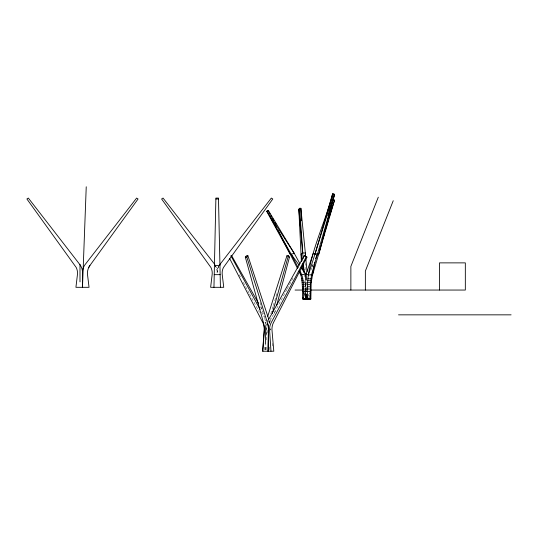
<?xml version="1.0" encoding="UTF-8"?>
<svg xmlns="http://www.w3.org/2000/svg" width="538" height="538" viewBox="0 0 538 538"><rect width="100%" height="100%" fill="white"/><g stroke="black" fill="none" stroke-linecap="round" stroke-linejoin="round"><path stroke-width="0.4" stroke-dasharray="2.69 2.02" d="M305.1 290.681L305.389 280.87M265.301 349.814L265.342 345.591M305.12 270.049L305.201 263.553M306.001 290.574L305.772 281.367M264.541 349.814L264.622 345.591M266.142 349.814L266.223 345.591M266.323 339.955L266.532 328.691A12.946 6.375 -88.6 0 0 266.532 327.555M306.048 290.681L305.638 280.87M265.335 349.915L265.678 344.703M266.371 334.273L266.633 330.366A12.946 11.399 87.4 0 0 266.539 327.46M306.647 282.268L306.391 290.681M274.481 313.728L275.382 310.318M308.866 297.541L309.283 296.001M269.578 323.499A12.946 6.126 88.6 0 1 269.968 321.798L271.125 317.669M270.822 313.728L273.096 306.223M273.297 305.544L274.333 302.134M274.743 300.769L277.426 291.905M308.577 296.001L309.115 294.454M310.843 270.17L311.778 267.877M312.094 267.11L313.338 264.057M311.892 266.633L313.405 263.687M286.895 289.464L269.538 321.798A12.946 11.258 87.5 0 0 269.013 322.887M287.265 288.778L290.964 281.899M291.697 280.52L293.546 277.083M218.347 267.05L219.511 265.12M304.851 280.87L304.952 282.268L306.862 282.268M302.726 282.672L305.866 282.672M304.952 282.268L305.059 284.427L308.2 284.427M302.82 284.683L305.967 284.683M305.059 284.427L305.12 286.68L308.261 286.68M302.881 286.781L306.021 286.781M302.887 288.993L306.028 288.993M305.12 286.68L305.127 289.034L308.274 289.034M304.32 290.049L309.357 290.049M268.24 321.798L269.968 321.798M214.864 265.12L216.027 267.05M260.412 306.667L263.129 311.482M261.582 312.168L264.198 316.983M239.289 274.851L240.385 276.902M243.324 282.356L249.195 293.264M249.558 293.95L259.471 312.363M308.651 294.481L309.384 295.974M269.141 320.426L269.599 321.798A12.946 6.375 88.6 0 1 269.686 322.087M260.076 302.538L260.876 305.288M261.273 306.667L264.481 317.669M264.683 318.361L265.685 321.798M304.091 273.99L304.602 278.092M304.649 269.087L304.77 270.755M272.208 343.399L272.363 346.008M267.204 332.968L267.144 330.366A12.946 6.126 -88.6 0 1 267.151 328.846M270.701 328.691L270.728 330.097L270.769 328.691M269.504 346.997L269.558 349.814M305.113 289.034L305.14 290.681M265.55 323.499A12.946 6.126 -88.6 0 1 265.92 322.087M265.765 322.087A12.946 6.375 -88.6 0 1 266.095 323.499M268.946 321.798A12.946 11.399 87.4 0 1 269.679 323.298M264.972 322.592A12.946 11.399 87.4 0 1 265.409 323.479M217.318 272.383A11.143 7.882 90 0 0 215.61 266.263A11.143 7.882 -90 0 1 217.318 272.383M218.764 266.263A11.143 7.882 -90 0 0 217.056 272.383A11.143 7.882 90 0 1 218.764 266.263"/><path stroke-width="0.81" d="M310.096 298.953L307.776 298.953C304.111 262.295 323.876 228.193 332.652 193.734L333.802 193.734L334.589 194.655L311.468 274.918L310.661 282.672L310.096 298.953L303.244 298.953M265.355 344.179L265.523 328.691A12.946 11.258 -87.5 0 1 266.223 324.347M268.274 351.22L268.502 328.691A12.946 11.399 -87.4 0 0 267.601 323.499M299.693 270.527C304.891 279.027 303.271 289.484 303.432 298.953L307.776 298.953L305.416 292.248M305.295 256.249L305.335 253.001L300.876 208.28L299.653 208.28L298.819 209.201L301.381 261.589M213.956 287.312L215.893 198.071L218.482 198.071L220.419 287.312M267.904 351.22L268.408 330.366A12.946 6.375 88.6 0 0 267.379 322.592L246.828 257.124L247.904 255.758L268.691 319.047M305.295 299.081L302.578 298.953C302.174 289.639 303.19 279.915 299.478 271.085M86.235 186.78L82.482 287.312L82.482 272.396A12.946 12.939 0 0 0 79.772 264.474L28.346 198.071L26.9 198.993L76.255 267.554A12.946 12.939 0 0 1 77.432 274.662L75.925 287.312L89.039 287.312L87.526 274.662A12.939 12.939 0 0 1 89.893 265.543L138.064 198.993L136.618 198.071L85.192 264.474A12.946 12.939 0 0 0 82.482 272.396M262.9 351.22L264.178 330.366A12.946 6.375 -88.6 0 0 263.438 322.592L245.321 257.124L246.444 255.758L247.904 255.758M314.73 262.06L311.172 282.672L310.85 298.953L307.494 299.081M305.443 280.17L306.149 273.99L313.331 253.216L314.979 254.118L317.38 254.118L315.51 258.704M302.349 291.367L303.506 291.367L306.149 299.081L306.774 294.535M276.646 305.544L289.484 257.124L288.402 255.758L286.929 255.758L267.756 316.297M309.908 293.681L310.534 291.367L305.154 291.502M272.275 313.546L288.402 255.758M332.867 199.215L334.535 200.136L312.538 274.918L311.072 274.548M306.149 273.99L308.321 274.918L314.979 254.118L332.652 193.734L333.439 194.655L334.589 194.655L329.236 211.273M319.29 250.896L320.002 248.482M323.089 238.004L324.273 233.976M325.221 230.755L325.934 228.334M326.411 226.727L328.072 221.084M329.021 217.863L334.535 200.136M314.979 254.118L333.439 194.655M327.931 215.893L329.673 210.331M330.171 208.744L333.156 199.215L318.899 254.118L316.902 253.445M378.301 197.197L350.87 266.411L350.87 290.049M393.238 200.721L365.363 271.044L365.363 290.049M303.264 297.46L302.578 298.953L307.218 299.081M88.703 267.554L89.893 265.543M267.709 321.112L304.172 255.758L304.999 255.758L306.949 257.124L273.479 322.592A12.946 11.258 87.5 0 0 272.006 330.366L273.802 351.22L262.524 351.22L264.333 330.366A12.946 11.399 -87.4 0 0 262.826 322.592L229.632 258.489M306.949 257.124L306.095 257.124L271.253 322.592A12.946 11.258 -87.5 0 0 269.605 330.366L270.97 351.22M219.928 264.44L271.327 198.071L272.766 198.993L223.411 267.554A12.946 12.939 0 0 0 222.234 274.662L223.741 287.312L210.634 287.312L212.14 274.662A12.946 12.939 0 0 0 210.963 267.554L161.608 198.993L163.048 198.071L214.817 264.474M297.447 268.334L290.332 254.427L266.687 211.333L267.904 210.412L268.301 210.412L294.286 253.425L299.922 263.707M268.301 210.412L266.687 211.333M231.084 256.182L231.69 255.758L258.469 303.224M305.624 256.229L305.335 253.001L302.807 253.001L301.078 254.091L302.08 260.722M278.166 230.553L290.332 254.427L294.286 253.425L267.09 211.333L291.307 254.427L298.166 267.601M215.873 198.993L218.502 198.993M245.321 257.124L246.828 257.124M288.819 257.124L289.484 257.124M214.427 265.543L219.948 265.543M214.225 274.662L220.15 274.662M308.321 274.918L311.468 274.918M301.616 278.805L302.773 278.805M307.844 278.805L311.724 278.805M301.912 280.722L303.069 280.722M307.662 280.722L310.803 280.722M302.148 282.672L303.304 282.672M307.514 282.672L311.172 282.672M302.309 284.683L303.466 284.683M307.42 284.683L310.56 284.683M302.396 286.781L303.56 286.781M307.359 286.781L310.507 286.781M302.417 288.993L303.573 288.993M307.353 288.993L310.493 288.993M295.08 290.049L302.638 290.049M311.031 290.049L465.33 290.049L465.33 262.874L439.472 262.874L439.472 290.049M310.285 298.953L310.85 298.953L310.117 297.46M398.53 314.844L511.1 314.844M303.506 291.367L306.452 291.475M304.172 255.758L306.095 257.124M286.929 255.758L287.252 256.182M291.307 254.427L299.168 265.221M301.132 267.917L305.557 273.99L306.714 280.17M267.904 210.412L270.022 213.996M270.87 215.429L271.71 216.868M272.558 218.3L273.829 220.452M275.1 222.597L275.947 224.037M301.529 266.646L305.557 273.99L300.816 274.918L298.946 271.26M230.896 255.758L260.083 309.417M275.503 225.335L276.263 226.828M302.585 264.037L303.842 272.336M305.443 293.775L306.122 299.081M305.846 258.65L307.016 271.569M298.819 209.201L303.156 258.65M299.653 208.28L302.807 253.001M303.452 263.499L303.943 271.569M300.876 208.28L301.623 220.775M301.583 266.586L301.65 268.254M79.994 264.42L79.994 281.878M214.42 264.575A11.143 7.882 -90 0 1 214.87 265.126M219.8 264.75A11.143 7.882 90 0 1 219.955 264.575"/></g></svg>
